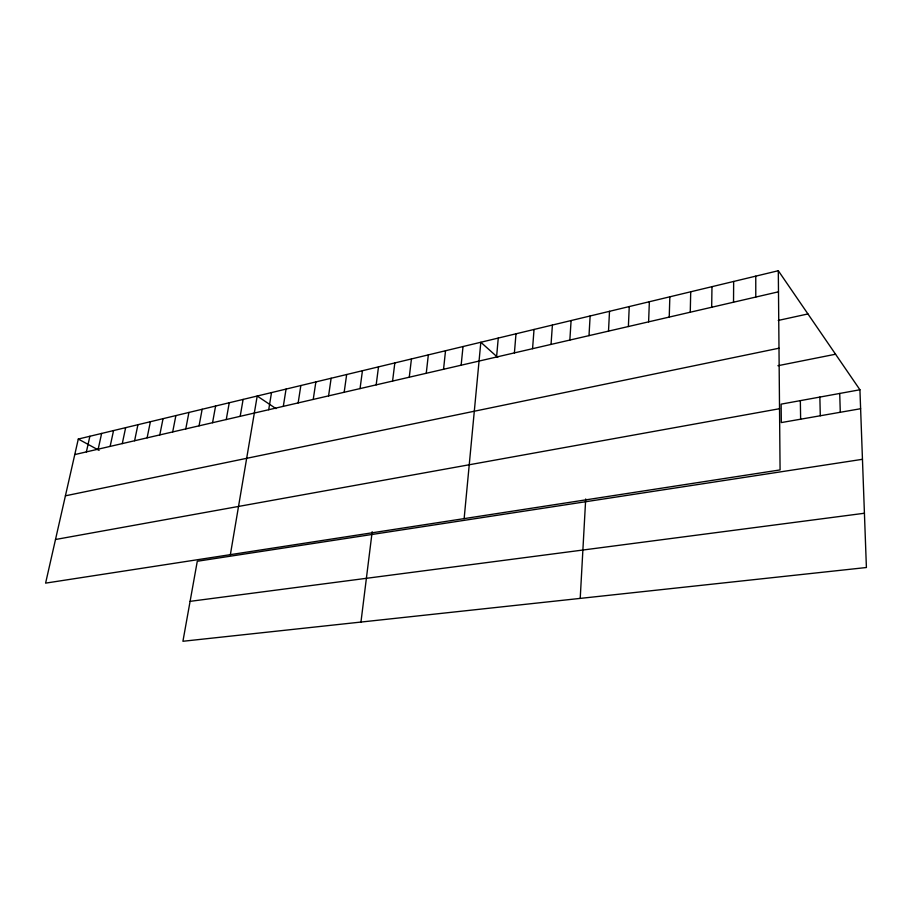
<?xml version="1.0" encoding="UTF-8"?>
<svg xmlns="http://www.w3.org/2000/svg" width="912" height="912" viewBox="0 0 912 912"><rect width="100%" height="100%" fill="white"/><g stroke="black" fill="none" stroke-linecap="round" stroke-linejoin="round"><path stroke-width="1.37" d="M733.522 302.203L733.658 281.466M711.679 307.253L711.976 286.676M690.259 312.212L690.715 291.794M669.237 317.068L669.841 296.81M648.614 321.845L649.355 301.735M628.379 326.53L629.246 306.569M608.509 331.124L609.512 311.311M580.214 598.397L585.698 498.967M589.004 335.627L590.132 315.974M569.852 340.062L571.094 320.557M551.042 344.417L552.398 325.048M532.562 348.692L534.033 329.46M514.414 352.887L515.987 333.803M496.573 357.014L498.26 338.067M464.14 518.62L480.829 342.262L497.724 357.401M461.141 365.21L463.022 346.537M443.551 369.28L445.523 350.744M426.257 373.282L428.332 354.882M409.271 377.203L411.437 358.94M392.582 381.068L394.828 362.942M360.958 622.052L372.176 531.719M376.177 384.864L378.503 366.863M360.046 388.592L362.44 370.728M344.177 392.263L346.663 374.524M328.582 395.876L331.136 378.252M313.238 399.422L315.86 381.923M298.156 402.91L300.846 385.537M283.313 406.342L286.06 389.093M268.698 409.727L271.525 392.582M230.371 554.644L257.207 396.025L276.005 408.622M240.187 416.317L243.116 399.41M226.256 419.543L229.254 402.751M212.553 422.712L215.597 406.034M199.055 425.836L202.156 409.26M185.774 428.902L188.921 412.452M172.687 431.935L175.879 415.587M159.794 434.91L163.043 418.665M147.106 437.851L150.389 421.709M134.6 440.747L137.929 424.707M122.276 443.597L125.651 427.66M110.135 446.401L113.555 430.567M98.177 449.171L101.631 433.439M86.389 451.896L89.878 436.267M78.295 439.048L45.6 583.133L780.079 469.919L778.301 270.727L78.295 439.048L99.089 450.38M74.761 454.586L778.495 291.806M778.221 320.443L807.929 313.945M65.413 495.82L778.996 348.202M777.925 365.712L835.552 354.221M862.456 459.306L197.288 561.256L182.924 641.273L866.4 567.515L859.925 389.766L781.128 404.141L781.31 422.575L860.609 408.724M55.495 539.505L779.532 408.713M190.095 601.35L864.416 513.251M778.301 270.727L859.925 389.766M839.724 393.448L840.283 412.281M819.865 397.073L820.287 415.769M800.337 400.642L800.633 419.201M755.763 276.154L755.786 297.05"/></g></svg>
